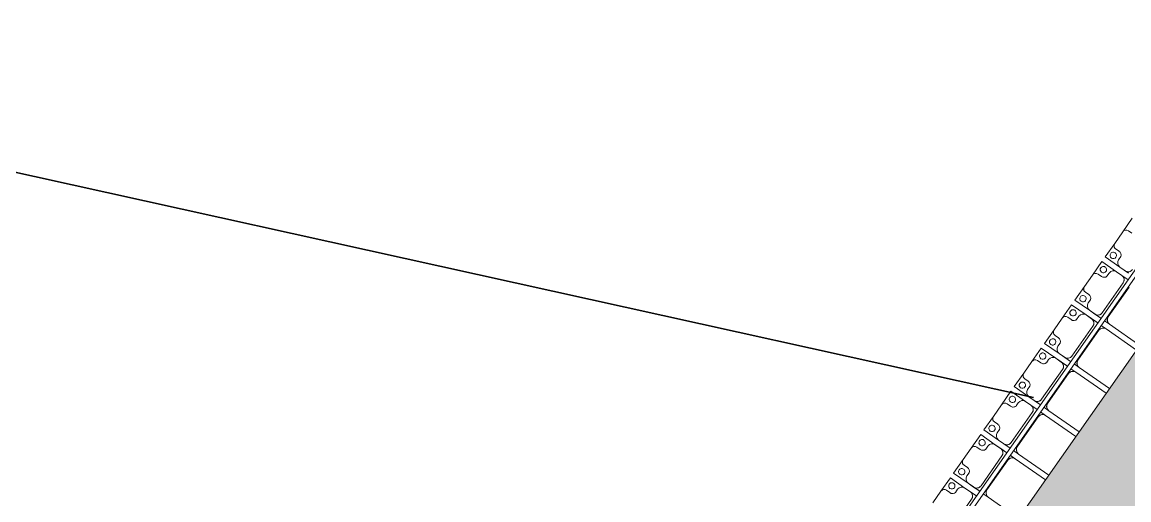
# Model space of a CAD drawing. Header units: millimetres. Extents: x -861324 to 439029, y -308065 to 694685.
# Drawn here: x -465898 to -455428, y 264415 to 268939 of the extents above; entities that cross this region are included whole.
import ezdxf

# ---------------------------------------------------------------- set-up
doc = ezdxf.new("R2010")
doc.units = ezdxf.units.MM
for name, color, linetype, lineweight in [('A-DETL-GENF', 92, 'Continuous', 9), ('A-DETL-THIN', 151, 'Continuous', 9), ('A-GENM', 13, 'Continuous', 9), ('C-TOPO-MAJR', 7, 'Continuous', 35), ('S-BEAM', 12, 'Continuous', 9)]:
    doc.layers.add(name, color=color, linetype=linetype, lineweight=lineweight)

# ---------------------------------------------------------------- blocks, each defined once
blk = doc.blocks.new('Dai phaodi lai - DẢI PHAO ĐI LẠI-19048-BỐ TRÍ BÈ PIN HỒ BẢN MÒNG')
at = {"layer": 'A-GENM', "color": 7}
for p, q in [((11223, -348), (11223, 0)), ((11277, 0), (11277, -348)), ((11723, -348), (11723, 0)), ((11777, 0), (11777, -348)), ((12223, -348), (12223, 0)), ((12277, 0), (12277, -348)), ((12723, -348), (12723, 0)), ((12777, 0), (12777, -348)), ((13223, -348), (13223, 0)), ((10827, -398), (11173, -398)), ((11223, -348), (11223, -407)), ((11277, -407), (11277, -348)), ((11327, -398), (11673, -398)), ((11723, -348), (11723, -407)), ((11777, -407), (11777, -348)), ((11827, -398), (12173, -398)), ((12223, -348), (12223, -407)), ((12277, -407), (12277, -348)), ((12327, -398), (12673, -398)), ((12723, -348), (12723, -407)), ((12777, -407), (12777, -348)), ((12827, -398), (13173, -398)), ((13223, -348), (13223, -407)), ((10723, -479), (10723, -517)), ((10723, -579), (10723, -517)), ((10777, -517), (10777, -447)), ((10777, -517), (10777, -579)), ((11173, -467), (10827, -467)), ((11223, -447), (11223, -517)), ((11223, -579), (11223, -517)), ((11277, -517), (11277, -447)), ((11277, -517), (11277, -579)), ((11673, -467), (11327, -467)), ((11723, -447), (11723, -517)), ((11723, -579), (11723, -517)), ((11777, -517), (11777, -447)), ((11777, -517), (11777, -579)), ((12173, -467), (11827, -467)), ((12223, -447), (12223, -517)), ((12223, -579), (12223, -517)), ((12277, -517), (12277, -447)), ((12277, -517), (12277, -579)), ((12673, -467), (12327, -467)), ((12723, -447), (12723, -517)), ((12723, -579), (12723, -517)), ((12777, -517), (12777, -447)), ((12777, -517), (12777, -579)), ((13173, -467), (12827, -467)), ((13223, -447), (13223, -517)), ((13223, -579), (13223, -517)), ((13277, -517), (13277, -447)), ((13277, -517), (13277, -579)), ((13673, -467), (13327, -467)), ((10723, -579), (10723, -748)), ((10723, -748), (10723, -579)), ((10777, -748), (10777, -579)), ((10777, -579), (10777, -748)), ((11223, -579), (11223, -748)), ((11223, -748), (11223, -579)), ((11277, -748), (11277, -579)), ((11277, -579), (11277, -748)), ((11723, -579), (11723, -748)), ((11723, -748), (11723, -579)), ((11777, -748), (11777, -579)), ((11777, -579), (11777, -748)), ((12223, -579), (12223, -748)), ((12223, -748), (12223, -579)), ((12277, -748), (12277, -579)), ((12277, -579), (12277, -748)), ((12723, -579), (12723, -748)), ((12723, -748), (12723, -579)), ((12777, -748), (12777, -579)), ((12777, -579), (12777, -748)), ((13223, -579), (13223, -748)), ((13223, -748), (13223, -579)), ((13277, -748), (13277, -579)), ((13277, -579), (13277, -748)), ((10395, -671), (10395, -710)), ((10605, -710), (10605, -671)), ((10636, -629), (10673, -629)), ((10636, -629), (10673, -629)), ((10673, -629), (10636, -629)), ((10827, -629), (10864, -629)), ((10827, -629), (10864, -629)), ((10864, -629), (10827, -629)), ((10895, -671), (10895, -710)), ((11105, -710), (11105, -671)), ((11136, -629), (11173, -629)), ((11136, -629), (11173, -629)), ((11173, -629), (11136, -629)), ((11327, -629), (11364, -629)), ((11327, -629), (11364, -629)), ((11364, -629), (11327, -629)), ((11395, -671), (11395, -710)), ((11605, -710), (11605, -671)), ((11636, -629), (11673, -629)), ((11636, -629), (11673, -629)), ((11673, -629), (11636, -629)), ((11827, -629), (11864, -629)), ((11827, -629), (11864, -629)), ((11864, -629), (11827, -629)), ((11895, -671), (11895, -710)), ((12105, -710), (12105, -671)), ((12136, -629), (12173, -629)), ((12136, -629), (12173, -629)), ((12173, -629), (12136, -629)), ((12327, -629), (12364, -629)), ((12327, -629), (12364, -629)), ((12364, -629), (12327, -629)), ((12395, -671), (12395, -710)), ((12605, -710), (12605, -671)), ((12636, -629), (12673, -629)), ((12636, -629), (12673, -629)), ((12673, -629), (12636, -629)), ((12827, -629), (12864, -629)), ((12827, -629), (12864, -629)), ((12864, -629), (12827, -629)), ((12895, -671), (12895, -710)), ((13105, -710), (13105, -671)), ((13136, -629), (13173, -629)), ((13136, -629), (13173, -629)), ((13173, -629), (13136, -629)), ((13327, -629), (13364, -629)), ((13327, -629), (13364, -629)), ((13364, -629), (13327, -629)), ((13395, -671), (13395, -710)), ((10433, -748), (10277, -748)), ((10277, -748), (10433, -748)), ((10433, -748), (10567, -748)), ((10723, -748), (10567, -748)), ((10567, -748), (10723, -748)), ((10933, -748), (10777, -748)), ((10777, -748), (10933, -748)), ((10933, -748), (11067, -748)), ((11223, -748), (11067, -748)), ((11067, -748), (11223, -748)), ((11433, -748), (11277, -748)), ((11277, -748), (11433, -748)), ((11433, -748), (11567, -748)), ((11723, -748), (11567, -748)), ((11567, -748), (11723, -748)), ((11933, -748), (11777, -748)), ((11777, -748), (11933, -748)), ((11933, -748), (12067, -748)), ((12223, -748), (12067, -748)), ((12067, -748), (12223, -748)), ((12433, -748), (12277, -748)), ((12277, -748), (12433, -748)), ((12433, -748), (12567, -748)), ((12723, -748), (12567, -748)), ((12567, -748), (12723, -748)), ((12933, -748), (12777, -748)), ((12777, -748), (12933, -748)), ((12933, -748), (13067, -748)), ((13223, -748), (13067, -748)), ((13067, -748), (13223, -748)), ((13433, -748), (13277, -748)), ((13277, -748), (13433, -748)), ((13433, -748), (13567, -748))]:
    blk.add_line(p, q, dxfattribs=at)
at = {"layer": 'A-GENM', "color": 9}
for p, q in [((11223, -348), (11223, -407)), ((11277, -407), (11277, -348)), ((11723, -348), (11723, -407)), ((11777, -407), (11777, -348)), ((12223, -348), (12223, -407)), ((12277, -407), (12277, -348)), ((12723, -348), (12723, -407)), ((12777, -407), (12777, -348)), ((13223, -348), (13223, -407)), ((10723, -479), (10723, -579)), ((10777, -579), (10777, -447)), ((11223, -447), (11223, -579)), ((11277, -579), (11277, -447)), ((11723, -447), (11723, -579)), ((11777, -579), (11777, -447)), ((12223, -472), (12223, -579)), ((12277, -579), (12277, -447)), ((12723, -447), (12723, -579)), ((12777, -579), (12777, -447)), ((13223, -447), (13223, -579)), ((13277, -579), (13277, -447)), ((10673, -629), (10636, -629)), ((10864, -629), (10827, -629)), ((11173, -629), (11136, -629)), ((11364, -629), (11327, -629)), ((11673, -629), (11636, -629)), ((11864, -629), (11827, -629)), ((12173, -629), (12136, -629)), ((12364, -629), (12327, -629)), ((12673, -629), (12636, -629)), ((12864, -629), (12827, -629)), ((13173, -629), (13136, -629)), ((13364, -629), (13327, -629))]:
    blk.add_line(p, q, dxfattribs=at)
at = {"layer": 'A-GENM', "color": 7}
for centre, radius, start, end in [((11173, -348), 50, 270, 360), ((11173, -348), 50, 270, 345), ((11327, -348), 50, 180, 270), ((11327, -348), 50, 180, 255), ((11673, -348), 50, 270, 360), ((11673, -348), 50, 270, 345), ((11827, -348), 50, 180, 270), ((11827, -348), 50, 180, 255), ((12173, -348), 50, 270, 360), ((12173, -348), 50, 270, 345), ((12327, -348), 50, 180, 270), ((12327, -348), 50, 180, 255), ((12673, -348), 50, 270, 360), ((12673, -348), 50, 270, 345), ((12827, -348), 50, 180, 270), ((12827, -348), 50, 180, 255), ((13173, -348), 50, 270, 360), ((13173, -348), 50, 270, 345), ((10673, -517), 50, 360, 90), ((10673, -517), 50, 360, 75), ((10827, -517), 50, 90, 180), ((10827, -517), 50, 90, 165), ((11173, -517), 50, 360, 90), ((11173, -517), 50, 360, 75), ((11327, -517), 50, 90, 180), ((11327, -517), 50, 90, 165), ((11673, -517), 50, 360, 90), ((11673, -517), 50, 360, 75), ((11827, -517), 50, 90, 180), ((11827, -517), 50, 90, 165), ((12173, -517), 50, 360, 90), ((12173, -517), 50, 360, 75), ((12327, -517), 50, 90, 180), ((12327, -517), 50, 90, 165), ((12673, -517), 50, 360, 90), ((12673, -517), 50, 360, 75), ((12827, -517), 50, 90, 180), ((12827, -517), 50, 90, 165), ((13173, -517), 50, 360, 90), ((13173, -517), 50, 360, 75), ((13327, -517), 50, 90, 180), ((13327, -517), 50, 90, 165), ((10673, -579), 50, 270, 360), ((10673, -579), 50, 270, 360), ((10673, -579), 50, 270, 360), ((10827, -579), 50, 180, 270), ((10827, -579), 50, 180, 270), ((10827, -579), 50, 180, 270), ((11173, -579), 50, 270, 360), ((11173, -579), 50, 270, 360), ((11173, -579), 50, 270, 360), ((11327, -579), 50, 180, 270), ((11327, -579), 50, 180, 270), ((11327, -579), 50, 180, 270), ((11673, -579), 50, 270, 360), ((11673, -579), 50, 270, 360), ((11673, -579), 50, 270, 360), ((11827, -579), 50, 180, 270), ((11827, -579), 50, 180, 270), ((11827, -579), 50, 180, 270), ((12173, -579), 50, 270, 360), ((12173, -579), 50, 270, 360), ((12173, -579), 50, 270, 360), ((12327, -579), 50, 180, 270), ((12327, -579), 50, 180, 270), ((12327, -579), 50, 180, 270), ((12673, -579), 50, 270, 360), ((12673, -579), 50, 270, 360), ((12673, -579), 50, 270, 360), ((12827, -579), 50, 180, 270), ((12827, -579), 50, 180, 270), ((12827, -579), 50, 180, 270), ((13173, -579), 50, 270, 360), ((13173, -579), 50, 270, 360), ((13173, -579), 50, 270, 360), ((13327, -579), 50, 180, 270), ((13327, -579), 50, 180, 270), ((13327, -579), 50, 180, 270), ((10433, -710), 38, 180, 270), ((10433, -710), 38, 180, 270), ((10433, -710), 38, 180, 270), ((10567, -710), 38, 270, 360), ((10567, -710), 38, 270, 345), ((10567, -710), 38, 270, 345), ((10645, -668), 40, 103.1885, 183.5081), ((10645, -668), 40, 103.1885, 183.5081), ((10645, -668), 40, 103.1885, 183.5081), ((10668, -693), 30, 90, 270), ((10668, -693), 30, 90, 270), ((10668, -693), 30, 270, 90), ((10668, -693), 30, 270, 90), ((10832, -693), 30, 90, 270), ((10832, -693), 30, 90, 270), ((10832, -693), 30, 270, 90), ((10832, -693), 30, 270, 90), ((10855, -668), 40, 356.4919, 76.8115), ((10855, -668), 40, 50.0383, 76.8115), ((10855, -668), 40, 50.0383, 76.8115), ((10855, -668), 40, 356.4919, 36.6517), ((10855, -668), 40, 356.4919, 36.6517), ((10933, -710), 38, 180, 270), ((10933, -710), 38, 180, 270), ((10933, -710), 38, 180, 270), ((11067, -710), 38, 270, 360), ((11067, -710), 38, 270, 345), ((11067, -710), 38, 270, 345), ((11145, -668), 40, 103.1885, 183.5081), ((11145, -668), 40, 103.1885, 183.5081), ((11145, -668), 40, 103.1885, 183.5081), ((11168, -693), 30, 90, 270), ((11168, -693), 30, 90, 270), ((11168, -693), 30, 270, 90), ((11168, -693), 30, 270, 90), ((11332, -693), 30, 90, 270), ((11332, -693), 30, 90, 270), ((11332, -693), 30, 270, 90), ((11332, -693), 30, 270, 90), ((11355, -668), 40, 356.4919, 76.8115), ((11355, -668), 40, 50.0383, 76.8115), ((11355, -668), 40, 50.0383, 76.8115), ((11355, -668), 40, 356.4919, 36.6517), ((11355, -668), 40, 356.4919, 36.6517), ((11433, -710), 38, 180, 270), ((11433, -710), 38, 180, 270), ((11433, -710), 38, 180, 270), ((11567, -710), 38, 270, 360), ((11567, -710), 38, 270, 345), ((11567, -710), 38, 270, 345), ((11645, -668), 40, 103.1885, 183.5081), ((11645, -668), 40, 103.1885, 183.5081), ((11645, -668), 40, 103.1885, 183.5081), ((11668, -693), 30, 90, 270), ((11668, -693), 30, 90, 270), ((11668, -693), 30, 270, 90), ((11668, -693), 30, 270, 90), ((11832, -693), 30, 90, 270), ((11832, -693), 30, 90, 270), ((11832, -693), 30, 270, 90), ((11832, -693), 30, 270, 90), ((11855, -668), 40, 356.4919, 76.8115), ((11855, -668), 40, 50.0383, 76.8115), ((11855, -668), 40, 50.0383, 76.8115), ((11855, -668), 40, 356.4919, 36.6517), ((11855, -668), 40, 356.4919, 36.6517), ((11933, -710), 38, 180, 270), ((11933, -710), 38, 180, 270), ((11933, -710), 38, 180, 270), ((12067, -710), 38, 270, 360), ((12067, -710), 38, 270, 345), ((12067, -710), 38, 270, 345), ((12145, -668), 40, 103.1885, 183.5081), ((12145, -668), 40, 103.1885, 183.5081), ((12145, -668), 40, 103.1885, 183.5081), ((12168, -693), 30, 90, 270), ((12168, -693), 30, 90, 270), ((12168, -693), 30, 270, 90), ((12168, -693), 30, 270, 90), ((12332, -693), 30, 90, 270), ((12332, -693), 30, 90, 270), ((12332, -693), 30, 270, 90), ((12332, -693), 30, 270, 90), ((12355, -668), 40, 356.4919, 76.8115), ((12355, -668), 40, 50.0383, 76.8115), ((12355, -668), 40, 50.0383, 76.8115), ((12355, -668), 40, 356.4919, 36.6517), ((12355, -668), 40, 356.4919, 36.6517), ((12433, -710), 38, 180, 270), ((12433, -710), 38, 180, 270), ((12433, -710), 38, 180, 270), ((12567, -710), 38, 270, 360), ((12567, -710), 38, 270, 345), ((12567, -710), 38, 270, 345), ((12645, -668), 40, 103.1885, 183.5081), ((12645, -668), 40, 103.1885, 183.5081), ((12645, -668), 40, 103.1885, 183.5081), ((12668, -693), 30, 90, 270), ((12668, -693), 30, 90, 270), ((12668, -693), 30, 270, 90), ((12668, -693), 30, 270, 90), ((12832, -693), 30, 90, 270), ((12832, -693), 30, 90, 270), ((12832, -693), 30, 270, 90), ((12832, -693), 30, 270, 90), ((12855, -668), 40, 356.4919, 76.8115), ((12855, -668), 40, 50.0383, 76.8115), ((12855, -668), 40, 50.0383, 76.8115), ((12855, -668), 40, 356.4919, 36.6517), ((12855, -668), 40, 356.4919, 36.6517), ((12933, -710), 38, 180, 270), ((12933, -710), 38, 180, 270), ((12933, -710), 38, 180, 270), ((13067, -710), 38, 270, 360), ((13067, -710), 38, 270, 345), ((13067, -710), 38, 270, 345), ((13145, -668), 40, 103.1885, 183.5081), ((13145, -668), 40, 103.1885, 183.5081), ((13145, -668), 40, 103.1885, 183.5081), ((13168, -693), 30, 90, 270), ((13168, -693), 30, 90, 270), ((13168, -693), 30, 270, 90), ((13168, -693), 30, 270, 90), ((13332, -693), 30, 90, 270), ((13332, -693), 30, 90, 270), ((13332, -693), 30, 270, 90), ((13332, -693), 30, 270, 90), ((13355, -668), 40, 356.4919, 76.8115), ((13355, -668), 40, 50.0383, 76.8115), ((13355, -668), 40, 50.0383, 76.8115), ((13355, -668), 40, 356.4919, 36.6517), ((13355, -668), 40, 356.4919, 36.6517), ((13433, -710), 38, 180, 270), ((13433, -710), 38, 180, 270), ((13433, -710), 38, 180, 270)]:
    blk.add_arc(centre, radius, start, end, dxfattribs=at)
at = {"layer": 'A-GENM', "color": 9}
for centre, radius, start, end in [((10673, -579), 50, 270, 360), ((10827, -579), 50, 180, 270), ((11173, -579), 50, 270, 360), ((11327, -579), 50, 180, 270), ((11673, -579), 50, 270, 360), ((11827, -579), 50, 180, 270), ((12173, -579), 50, 270, 360), ((12327, -579), 50, 180, 270), ((12673, -579), 50, 270, 360), ((12827, -579), 50, 180, 270), ((13173, -579), 50, 270, 360), ((13327, -579), 50, 180, 270), ((10433, -710), 38, 180, 270), ((10567, -710), 38, 270, 345), ((10645, -668), 40, 103.1885, 183.5081), ((10855, -668), 40, 50.0383, 76.8115), ((10855, -668), 40, 356.4919, 36.6517), ((10933, -710), 38, 180, 270), ((11067, -710), 38, 270, 345), ((11145, -668), 40, 103.1885, 183.5081), ((11355, -668), 40, 50.0383, 76.8115), ((11355, -668), 40, 356.4919, 36.6517), ((11433, -710), 38, 180, 270), ((11567, -710), 38, 270, 345), ((11645, -668), 40, 103.1885, 183.5081), ((11855, -668), 40, 50.0383, 76.8115), ((11855, -668), 40, 356.4919, 36.6517), ((11933, -710), 38, 180, 270), ((12067, -710), 38, 270, 345), ((12145, -668), 40, 103.1885, 183.5081), ((12355, -668), 40, 50.0383, 76.8115), ((12355, -668), 40, 356.4919, 36.6517), ((12433, -710), 38, 180, 270), ((12567, -710), 38, 270, 345), ((12645, -668), 40, 103.1885, 183.5081), ((12855, -668), 40, 50.0383, 76.8115), ((12855, -668), 40, 356.4919, 36.6517), ((12933, -710), 38, 180, 270), ((13067, -710), 38, 270, 345), ((13145, -668), 40, 103.1885, 183.5081), ((13355, -668), 40, 50.0383, 76.8115), ((13355, -668), 40, 356.4919, 36.6517), ((13433, -710), 38, 180, 270)]:
    blk.add_arc(centre, radius, start, end, dxfattribs=at)
blk = doc.blocks.new('Dầm C52 - Dầm C52-V213-BỐ TRÍ BÈ PIN HỒ BẢN MÒNG')
at = {"layer": 'S-BEAM', "color": 7}
for p, q in [((23387, 20), (29347, 20)), ((29347, -20), (23387, -20))]:
    blk.add_line(p, q, dxfattribs=at)
blk = doc.blocks.new('HOBANMONG_BEPIN 6_rvt-1-BỐ TRÍ BÈ PIN HỒ BẢN MÒNG')
at = {"layer": 'A-GENM', "lineweight": 9, "rotation": 234.9999999999997}
blk.add_blockref('Dai phaodi lai - DẢI PHAO ĐI LẠI-19048-BỐ TRÍ BÈ PIN HỒ BẢN MÒNG', (-448889, 275071), dxfattribs=at)
at = {"layer": 'S-BEAM', "lineweight": 9, "rotation": 55.00000000000035}
blk.add_blockref('Dầm C52 - Dầm C52-V213-BỐ TRÍ BÈ PIN HỒ BẢN MÒNG', (-471600, 243380), dxfattribs=at)

msp = doc.modelspace()

# ---------------------------------------------------------------- hatches: boundary and pattern name
at = {"layer": 'A-DETL-GENF'}
msp.add_hatch(color=8, dxfattribs=at).paths.add_polyline_path([(-248957, 54506), (-211101, 108570), (-448889, 275071), (-493590, 211231), (-314845, 86073), (-308000, 95848), (-250260, 55418)])

# ---------------------------------------------------------------- linework, layer by layer
at = {"layer": 'A-DETL-THIN'}
msp.add_line((-448889, 275071), (-493590, 211231), dxfattribs=at)
at = {"layer": 'C-TOPO-MAJR'}
msp.add_line((-456332, 265385), (-470140, 268442), dxfattribs=at)

# ---------------------------------------------------------------- block references
at = {"lineweight": 5}
msp.add_blockref('HOBANMONG_BEPIN 6_rvt-1-BỐ TRÍ BÈ PIN HỒ BẢN MÒNG', (0, 0), dxfattribs=at)

doc.saveas('drawing.dxf')
